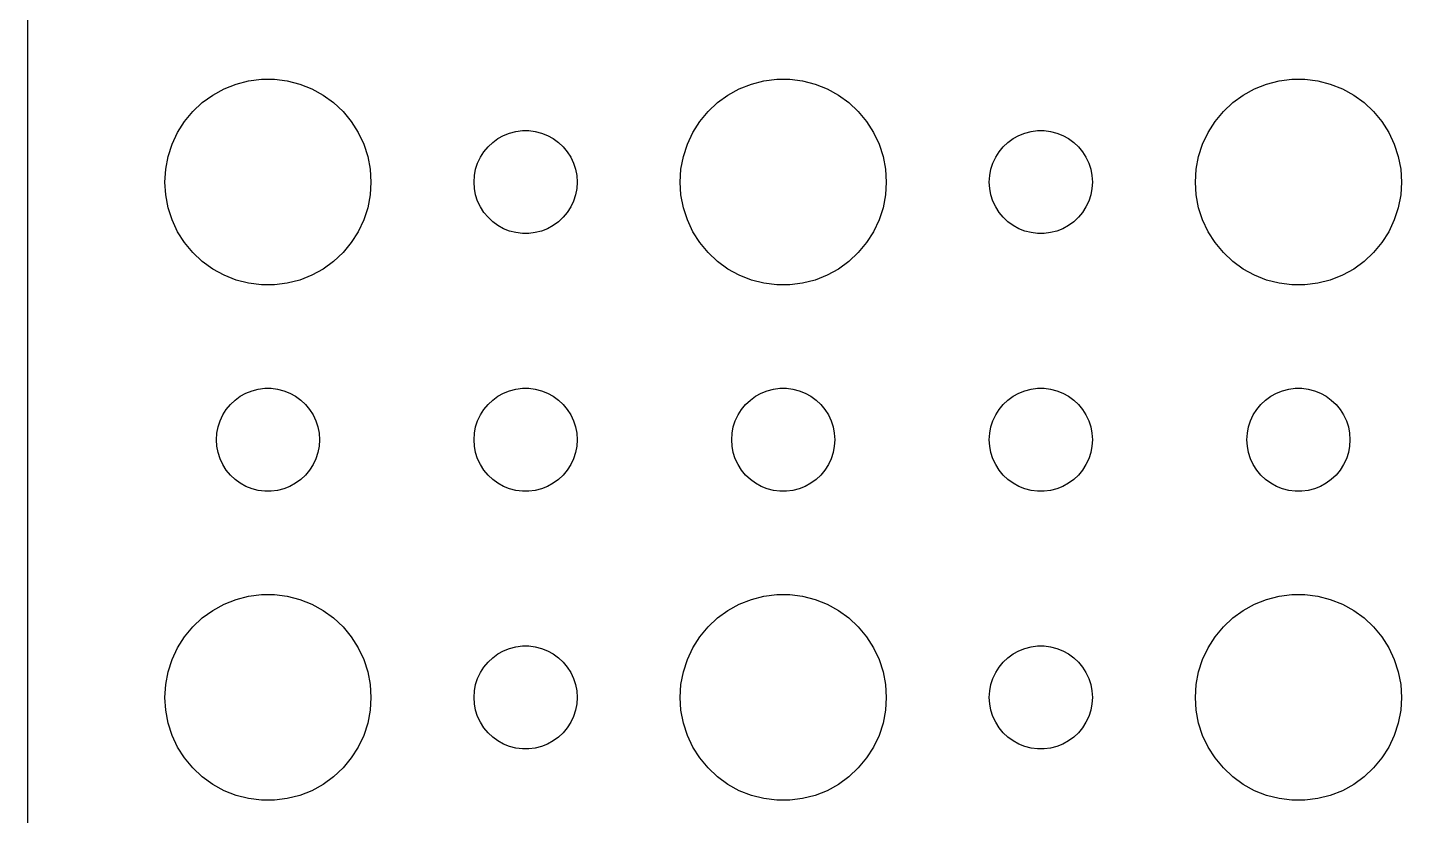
# Model space of a CAD drawing. Header units: metres. Extents: x -90 to 90, y -89 to 89.
# Drawn here: x -89.5 to -49.5, y -25.94 to -3 of the extents above; entities that cross this region are included whole.
import ezdxf

# ---------------------------------------------------------------- set-up
doc = ezdxf.new("R2010")
doc.units = ezdxf.units.M

msp = doc.modelspace()

# ---------------------------------------------------------------- linework, layer by layer
for p, q in [((-89.5, 84.5), (-89.5, -84.5)), ((-84.1075, -4.96701), (-83.7773, -4.78551)), ((-83.7773, -4.78551), (-83.427, -4.64682)), ((-83.427, -4.64682), (-83.0621, -4.55313)), ((-83.0621, -4.55313), (-82.6884, -4.50591)), ((-82.6884, -4.50591), (-82.3116, -4.50591)), ((-82.3116, -4.50591), (-81.9379, -4.55313)), ((-81.9379, -4.55313), (-81.573, -4.64682)), ((-81.573, -4.64682), (-81.2227, -4.78551)), ((-81.2227, -4.78551), (-80.8925, -4.96701)), ((-69.1075, -4.96701), (-68.7773, -4.78551)), ((-68.7773, -4.78551), (-68.427, -4.64682)), ((-68.427, -4.64682), (-68.0621, -4.55313)), ((-68.0621, -4.55313), (-67.6884, -4.50591)), ((-67.6884, -4.50591), (-67.3116, -4.50591)), ((-67.3116, -4.50591), (-66.9379, -4.55313)), ((-66.9379, -4.55313), (-66.573, -4.64682)), ((-66.573, -4.64682), (-66.2227, -4.78551)), ((-66.2227, -4.78551), (-65.8925, -4.96701)), ((-54.1075, -4.96701), (-53.7773, -4.78551)), ((-53.7773, -4.78551), (-53.427, -4.64682)), ((-53.427, -4.64682), (-53.0621, -4.55313)), ((-53.0621, -4.55313), (-52.6884, -4.50591)), ((-52.6884, -4.50591), (-52.3116, -4.50591)), ((-52.3116, -4.50591), (-51.9379, -4.55313)), ((-51.9379, -4.55313), (-51.5729, -4.64682)), ((-51.5729, -4.64682), (-51.2227, -4.78551)), ((-51.2227, -4.78551), (-50.8925, -4.96701)), ((-84.6869, -5.44635), (-84.4123, -5.18845)), ((-84.4123, -5.18845), (-84.1075, -4.96701)), ((-80.8925, -4.96701), (-80.5877, -5.18845)), ((-80.5877, -5.18845), (-80.3131, -5.44635)), ((-69.6869, -5.44635), (-69.4123, -5.18845)), ((-69.4123, -5.18845), (-69.1075, -4.96701)), ((-65.8925, -4.96701), (-65.5877, -5.18845)), ((-65.5877, -5.18845), (-65.3131, -5.44635)), ((-54.6869, -5.44635), (-54.4123, -5.18845)), ((-54.4123, -5.18845), (-54.1075, -4.96701)), ((-50.8925, -4.96701), (-50.5877, -5.18845)), ((-50.5877, -5.18845), (-50.3131, -5.44635)), ((-84.927, -5.73663), (-84.6869, -5.44635)), ((-80.3131, -5.44635), (-80.073, -5.73663)), ((-69.927, -5.73663), (-69.6869, -5.44635)), ((-65.3131, -5.44635), (-65.073, -5.73663)), ((-54.927, -5.73663), (-54.6869, -5.44635)), ((-50.3131, -5.44635), (-50.0729, -5.73663)), ((-85.1289, -6.05473), (-84.927, -5.73663)), ((-80.073, -5.73663), (-79.8711, -6.05473)), ((-70.1289, -6.05473), (-69.927, -5.73663)), ((-65.073, -5.73663), (-64.8711, -6.05473)), ((-55.1289, -6.05473), (-54.927, -5.73663)), ((-50.0729, -5.73663), (-49.8711, -6.05473)), ((-85.4057, -6.75392), (-85.2893, -6.39561)), ((-85.2893, -6.39561), (-85.1289, -6.05473)), ((-79.8711, -6.05473), (-79.7107, -6.39561)), ((-79.7107, -6.39561), (-79.5943, -6.75392)), ((-76.0934, -6.47318), (-75.9561, -6.34422)), ((-75.9561, -6.34422), (-75.8037, -6.23351)), ((-75.8037, -6.23351), (-75.6387, -6.14275)), ((-75.6387, -6.14275), (-75.4635, -6.07341)), ((-75.4635, -6.07341), (-75.2811, -6.02657)), ((-75.2811, -6.02657), (-75.0942, -6.00294)), ((-75.0942, -6.00294), (-74.9058, -6.00294)), ((-74.9058, -6.00294), (-74.7189, -6.02657)), ((-74.7189, -6.02657), (-74.5365, -6.07341)), ((-74.5365, -6.07341), (-74.3613, -6.14275)), ((-74.3613, -6.14275), (-74.1963, -6.23351)), ((-74.1963, -6.23351), (-74.0439, -6.34422)), ((-74.0439, -6.34422), (-73.9065, -6.47318)), ((-70.4057, -6.75392), (-70.2893, -6.39561)), ((-70.2893, -6.39561), (-70.1289, -6.05473)), ((-64.8711, -6.05473), (-64.7107, -6.39561)), ((-64.7107, -6.39561), (-64.5943, -6.75392)), ((-61.0934, -6.47318), (-60.9561, -6.34422)), ((-60.9561, -6.34422), (-60.8037, -6.23351)), ((-60.8037, -6.23351), (-60.6387, -6.14275)), ((-60.6387, -6.14275), (-60.4635, -6.07341)), ((-60.4635, -6.07341), (-60.2811, -6.02657)), ((-60.2811, -6.02657), (-60.0942, -6.00294)), ((-60.0942, -6.00294), (-59.9058, -6.00294)), ((-59.9058, -6.00294), (-59.7189, -6.02657)), ((-59.7189, -6.02657), (-59.5365, -6.07341)), ((-59.5365, -6.07341), (-59.3613, -6.14275)), ((-59.3613, -6.14275), (-59.1963, -6.23351)), ((-59.1963, -6.23351), (-59.0439, -6.34422)), ((-59.0439, -6.34422), (-58.9065, -6.47318)), ((-55.4057, -6.75392), (-55.2893, -6.39561)), ((-55.2893, -6.39561), (-55.1289, -6.05473)), ((-49.8711, -6.05473), (-49.7107, -6.39561)), ((-49.7107, -6.39561), (-49.5942, -6.75392)), ((-85.4763, -7.12399), (-85.4057, -6.75392)), ((-79.5943, -6.75392), (-79.5237, -7.12399)), ((-76.3947, -6.9478), (-76.3145, -6.77736)), ((-76.3145, -6.77736), (-76.2135, -6.61832)), ((-76.2135, -6.61832), (-76.0934, -6.47318)), ((-73.9065, -6.47318), (-73.7865, -6.61832)), ((-73.7865, -6.61832), (-73.6855, -6.77736)), ((-73.6855, -6.77736), (-73.6053, -6.9478)), ((-70.4763, -7.12399), (-70.4057, -6.75392)), ((-64.5943, -6.75392), (-64.5237, -7.12399)), ((-61.3947, -6.9478), (-61.3145, -6.77736)), ((-61.3145, -6.77736), (-61.2135, -6.61832)), ((-61.2135, -6.61832), (-61.0934, -6.47318)), ((-58.9065, -6.47318), (-58.7865, -6.61832)), ((-58.7865, -6.61832), (-58.6855, -6.77736)), ((-58.6855, -6.77736), (-58.6053, -6.9478)), ((-55.4763, -7.12399), (-55.4057, -6.75392)), ((-49.5942, -6.75392), (-49.5237, -7.12399)), ((-85.5, -7.5), (-85.4763, -7.12399)), ((-79.5237, -7.12399), (-79.5, -7.5)), ((-76.4882, -7.312), (-76.4529, -7.12695)), ((-76.4529, -7.12695), (-76.3947, -6.9478)), ((-73.6053, -6.9478), (-73.5471, -7.12695)), ((-73.5471, -7.12695), (-73.5118, -7.312)), ((-70.5, -7.5), (-70.4763, -7.12399)), ((-64.5237, -7.12399), (-64.5, -7.5)), ((-61.4882, -7.312), (-61.4529, -7.12695)), ((-61.4529, -7.12695), (-61.3947, -6.9478)), ((-58.6053, -6.9478), (-58.5471, -7.12695)), ((-58.5471, -7.12695), (-58.5118, -7.312)), ((-55.5, -7.5), (-55.4763, -7.12399)), ((-49.5237, -7.12399), (-49.5, -7.5)), ((-85.4763, -7.87599), (-85.5, -7.5)), ((-79.5, -7.5), (-79.5237, -7.87599)), ((-76.5, -7.5), (-76.4882, -7.312)), ((-76.4882, -7.68799), (-76.5, -7.5)), ((-73.5118, -7.312), (-73.5, -7.5)), ((-73.5, -7.5), (-73.5118, -7.68799)), ((-70.4763, -7.87599), (-70.5, -7.5)), ((-64.5, -7.5), (-64.5237, -7.87599)), ((-61.5, -7.5), (-61.4882, -7.312)), ((-61.4882, -7.68799), (-61.5, -7.5)), ((-58.5118, -7.312), (-58.5, -7.5)), ((-58.5, -7.5), (-58.5118, -7.68799)), ((-55.4763, -7.87599), (-55.5, -7.5)), ((-49.5, -7.5), (-49.5237, -7.87599)), ((-85.4057, -8.24606), (-85.4763, -7.87599)), ((-79.5237, -7.87599), (-79.5943, -8.24606)), ((-76.4529, -7.87303), (-76.4882, -7.68799)), ((-76.3947, -8.05219), (-76.4529, -7.87303)), ((-73.5471, -7.87303), (-73.6053, -8.05219)), ((-73.5118, -7.68799), (-73.5471, -7.87303)), ((-70.4057, -8.24606), (-70.4763, -7.87599)), ((-64.5237, -7.87599), (-64.5943, -8.24606)), ((-61.4529, -7.87303), (-61.4882, -7.68799)), ((-61.3947, -8.05219), (-61.4529, -7.87303)), ((-58.5471, -7.87303), (-58.6053, -8.05219)), ((-58.5118, -7.68799), (-58.5471, -7.87303)), ((-55.4057, -8.24606), (-55.4763, -7.87599)), ((-49.5237, -7.87599), (-49.5942, -8.24606)), ((-85.2893, -8.60437), (-85.4057, -8.24606)), ((-79.5943, -8.24606), (-79.7107, -8.60437)), ((-76.3145, -8.22263), (-76.3947, -8.05219)), ((-76.2135, -8.38167), (-76.3145, -8.22263)), ((-76.0934, -8.52681), (-76.2135, -8.38167)), ((-73.7865, -8.38167), (-73.9065, -8.52681)), ((-73.6855, -8.22263), (-73.7865, -8.38167)), ((-73.6053, -8.05219), (-73.6855, -8.22263)), ((-70.2893, -8.60437), (-70.4057, -8.24606)), ((-64.5943, -8.24606), (-64.7107, -8.60437)), ((-61.3145, -8.22263), (-61.3947, -8.05219)), ((-61.2135, -8.38167), (-61.3145, -8.22263)), ((-61.0934, -8.52681), (-61.2135, -8.38167)), ((-58.7865, -8.38167), (-58.9065, -8.52681)), ((-58.6855, -8.22263), (-58.7865, -8.38167)), ((-58.6053, -8.05219), (-58.6855, -8.22263)), ((-55.2893, -8.60437), (-55.4057, -8.24606)), ((-49.5942, -8.24606), (-49.7107, -8.60437)), ((-85.1289, -8.94525), (-85.2893, -8.60437)), ((-79.7107, -8.60437), (-79.8711, -8.94525)), ((-75.9561, -8.65576), (-76.0934, -8.52681)), ((-75.8037, -8.76648), (-75.9561, -8.65576)), ((-75.6387, -8.85724), (-75.8037, -8.76648)), ((-74.1963, -8.76648), (-74.3613, -8.85724)), ((-74.0439, -8.65576), (-74.1963, -8.76648)), ((-73.9065, -8.52681), (-74.0439, -8.65576)), ((-70.1289, -8.94525), (-70.2893, -8.60437)), ((-64.7107, -8.60437), (-64.8711, -8.94525)), ((-60.9561, -8.65576), (-61.0934, -8.52681)), ((-60.8037, -8.76648), (-60.9561, -8.65576)), ((-60.6387, -8.85724), (-60.8037, -8.76648)), ((-59.1963, -8.76648), (-59.3613, -8.85724)), ((-59.0439, -8.65576), (-59.1963, -8.76648)), ((-58.9065, -8.52681), (-59.0439, -8.65576)), ((-55.1289, -8.94525), (-55.2893, -8.60437)), ((-49.7107, -8.60437), (-49.8711, -8.94525)), ((-84.927, -9.26335), (-85.1289, -8.94525)), ((-79.8711, -8.94525), (-80.073, -9.26335)), ((-75.4635, -8.92657), (-75.6387, -8.85724)), ((-75.2811, -8.97342), (-75.4635, -8.92657)), ((-75.0942, -8.99704), (-75.2811, -8.97342)), ((-74.9058, -8.99704), (-75.0942, -8.99704)), ((-74.7189, -8.97342), (-74.9058, -8.99704)), ((-74.5365, -8.92657), (-74.7189, -8.97342)), ((-74.3613, -8.85724), (-74.5365, -8.92657)), ((-69.927, -9.26335), (-70.1289, -8.94525)), ((-64.8711, -8.94525), (-65.073, -9.26335)), ((-60.4635, -8.92657), (-60.6387, -8.85724)), ((-60.2811, -8.97342), (-60.4635, -8.92657)), ((-60.0942, -8.99704), (-60.2811, -8.97342)), ((-59.9058, -8.99704), (-60.0942, -8.99704)), ((-59.7189, -8.97342), (-59.9058, -8.99704)), ((-59.5365, -8.92657), (-59.7189, -8.97342)), ((-59.3613, -8.85724), (-59.5365, -8.92657)), ((-54.927, -9.26335), (-55.1289, -8.94525)), ((-49.8711, -8.94525), (-50.0729, -9.26335)), ((-84.6869, -9.55363), (-84.927, -9.26335)), ((-84.4123, -9.81154), (-84.6869, -9.55363)), ((-80.3131, -9.55363), (-80.5877, -9.81154)), ((-80.073, -9.26335), (-80.3131, -9.55363)), ((-69.6869, -9.55363), (-69.927, -9.26335)), ((-69.4123, -9.81154), (-69.6869, -9.55363)), ((-65.3131, -9.55363), (-65.5877, -9.81154)), ((-65.073, -9.26335), (-65.3131, -9.55363)), ((-54.6869, -9.55363), (-54.927, -9.26335)), ((-54.4123, -9.81154), (-54.6869, -9.55363)), ((-50.3131, -9.55363), (-50.5877, -9.81154)), ((-50.0729, -9.26335), (-50.3131, -9.55363)), ((-84.1075, -10.033), (-84.4123, -9.81154)), ((-80.5877, -9.81154), (-80.8925, -10.033)), ((-69.1075, -10.033), (-69.4123, -9.81154)), ((-65.5877, -9.81154), (-65.8925, -10.033)), ((-54.1075, -10.033), (-54.4123, -9.81154)), ((-50.5877, -9.81154), (-50.8925, -10.033)), ((-83.7773, -10.2145), (-84.1075, -10.033)), ((-83.427, -10.3532), (-83.7773, -10.2145)), ((-83.0621, -10.4469), (-83.427, -10.3532)), ((-81.573, -10.3532), (-81.9379, -10.4469)), ((-81.2227, -10.2145), (-81.573, -10.3532)), ((-80.8925, -10.033), (-81.2227, -10.2145)), ((-68.7773, -10.2145), (-69.1075, -10.033)), ((-68.427, -10.3532), (-68.7773, -10.2145)), ((-68.0621, -10.4469), (-68.427, -10.3532)), ((-66.573, -10.3532), (-66.9379, -10.4469)), ((-66.2227, -10.2145), (-66.573, -10.3532)), ((-65.8925, -10.033), (-66.2227, -10.2145)), ((-53.7773, -10.2145), (-54.1075, -10.033)), ((-53.427, -10.3532), (-53.7773, -10.2145)), ((-53.0621, -10.4469), (-53.427, -10.3532)), ((-51.5729, -10.3532), (-51.9379, -10.4469)), ((-51.2227, -10.2145), (-51.5729, -10.3532)), ((-50.8925, -10.033), (-51.2227, -10.2145)), ((-82.6884, -10.4941), (-83.0621, -10.4469)), ((-82.3116, -10.4941), (-82.6884, -10.4941)), ((-81.9379, -10.4469), (-82.3116, -10.4941)), ((-67.6884, -10.4941), (-68.0621, -10.4469)), ((-67.3116, -10.4941), (-67.6884, -10.4941)), ((-66.9379, -10.4469), (-67.3116, -10.4941)), ((-52.6884, -10.4941), (-53.0621, -10.4469)), ((-52.3116, -10.4941), (-52.6884, -10.4941)), ((-51.9379, -10.4469), (-52.3116, -10.4941)), ((-83.1387, -13.6427), (-82.9635, -13.5734)), ((-82.9635, -13.5734), (-82.7811, -13.5266)), ((-82.7811, -13.5266), (-82.5942, -13.5029)), ((-82.5942, -13.5029), (-82.4058, -13.5029)), ((-82.4058, -13.5029), (-82.2189, -13.5266)), ((-82.2189, -13.5266), (-82.0365, -13.5734)), ((-82.0365, -13.5734), (-81.8613, -13.6427)), ((-75.6387, -13.6427), (-75.4635, -13.5734)), ((-75.4635, -13.5734), (-75.2811, -13.5266)), ((-75.2811, -13.5266), (-75.0942, -13.5029)), ((-75.0942, -13.5029), (-74.9058, -13.5029)), ((-74.9058, -13.5029), (-74.7189, -13.5266)), ((-74.7189, -13.5266), (-74.5365, -13.5734)), ((-74.5365, -13.5734), (-74.3613, -13.6427)), ((-68.1387, -13.6427), (-67.9635, -13.5734)), ((-67.9635, -13.5734), (-67.7811, -13.5266)), ((-67.7811, -13.5266), (-67.5942, -13.5029)), ((-67.5942, -13.5029), (-67.4058, -13.5029)), ((-67.4058, -13.5029), (-67.2189, -13.5266)), ((-67.2189, -13.5266), (-67.0365, -13.5734)), ((-67.0365, -13.5734), (-66.8613, -13.6427)), ((-60.6387, -13.6427), (-60.4635, -13.5734)), ((-60.4635, -13.5734), (-60.2811, -13.5266)), ((-60.2811, -13.5266), (-60.0942, -13.5029)), ((-60.0942, -13.5029), (-59.9058, -13.5029)), ((-59.9058, -13.5029), (-59.7189, -13.5266)), ((-59.7189, -13.5266), (-59.5365, -13.5734)), ((-59.5365, -13.5734), (-59.3613, -13.6427)), ((-53.1387, -13.6427), (-52.9635, -13.5734)), ((-52.9635, -13.5734), (-52.7811, -13.5266)), ((-52.7811, -13.5266), (-52.5942, -13.5029)), ((-52.5942, -13.5029), (-52.4058, -13.5029)), ((-52.4058, -13.5029), (-52.2189, -13.5266)), ((-52.2189, -13.5266), (-52.0365, -13.5734)), ((-52.0365, -13.5734), (-51.8613, -13.6427)), ((-83.7135, -14.1183), (-83.5934, -13.9732)), ((-83.5934, -13.9732), (-83.4561, -13.8442)), ((-83.4561, -13.8442), (-83.3037, -13.7335)), ((-83.3037, -13.7335), (-83.1387, -13.6427)), ((-81.8613, -13.6427), (-81.6963, -13.7335)), ((-81.6963, -13.7335), (-81.5439, -13.8442)), ((-81.5439, -13.8442), (-81.4065, -13.9732)), ((-81.4065, -13.9732), (-81.2865, -14.1183)), ((-76.2135, -14.1183), (-76.0934, -13.9732)), ((-76.0934, -13.9732), (-75.9561, -13.8442)), ((-75.9561, -13.8442), (-75.8037, -13.7335)), ((-75.8037, -13.7335), (-75.6387, -13.6427)), ((-74.3613, -13.6427), (-74.1963, -13.7335)), ((-74.1963, -13.7335), (-74.0439, -13.8442)), ((-74.0439, -13.8442), (-73.9065, -13.9732)), ((-73.9065, -13.9732), (-73.7865, -14.1183)), ((-68.7135, -14.1183), (-68.5934, -13.9732)), ((-68.5934, -13.9732), (-68.4561, -13.8442)), ((-68.4561, -13.8442), (-68.3037, -13.7335)), ((-68.3037, -13.7335), (-68.1387, -13.6427)), ((-66.8613, -13.6427), (-66.6963, -13.7335)), ((-66.6963, -13.7335), (-66.5439, -13.8442)), ((-66.5439, -13.8442), (-66.4065, -13.9732)), ((-66.4065, -13.9732), (-66.2865, -14.1183)), ((-61.2135, -14.1183), (-61.0934, -13.9732)), ((-61.0934, -13.9732), (-60.9561, -13.8442)), ((-60.9561, -13.8442), (-60.8037, -13.7335)), ((-60.8037, -13.7335), (-60.6387, -13.6427)), ((-59.3613, -13.6427), (-59.1963, -13.7335)), ((-59.1963, -13.7335), (-59.0439, -13.8442)), ((-59.0439, -13.8442), (-58.9065, -13.9732)), ((-58.9065, -13.9732), (-58.7865, -14.1183)), ((-53.7135, -14.1183), (-53.5934, -13.9732)), ((-53.5934, -13.9732), (-53.4561, -13.8442)), ((-53.4561, -13.8442), (-53.3037, -13.7335)), ((-53.3037, -13.7335), (-53.1387, -13.6427)), ((-51.8613, -13.6427), (-51.6963, -13.7335)), ((-51.6963, -13.7335), (-51.5439, -13.8442)), ((-51.5439, -13.8442), (-51.4065, -13.9732)), ((-51.4065, -13.9732), (-51.2865, -14.1183)), ((-83.8947, -14.4478), (-83.8145, -14.2774)), ((-83.8145, -14.2774), (-83.7135, -14.1183)), ((-81.2865, -14.1183), (-81.1855, -14.2774)), ((-81.1855, -14.2774), (-81.1053, -14.4478)), ((-76.3947, -14.4478), (-76.3145, -14.2774)), ((-76.3145, -14.2774), (-76.2135, -14.1183)), ((-73.7865, -14.1183), (-73.6855, -14.2774)), ((-73.6855, -14.2774), (-73.6053, -14.4478)), ((-68.8947, -14.4478), (-68.8145, -14.2774)), ((-68.8145, -14.2774), (-68.7135, -14.1183)), ((-66.2865, -14.1183), (-66.1855, -14.2774)), ((-66.1855, -14.2774), (-66.1053, -14.4478)), ((-61.3947, -14.4478), (-61.3145, -14.2774)), ((-61.3145, -14.2774), (-61.2135, -14.1183)), ((-58.7865, -14.1183), (-58.6855, -14.2774)), ((-58.6855, -14.2774), (-58.6053, -14.4478)), ((-53.8947, -14.4478), (-53.8145, -14.2774)), ((-53.8145, -14.2774), (-53.7135, -14.1183)), ((-51.2865, -14.1183), (-51.1855, -14.2774)), ((-51.1855, -14.2774), (-51.1053, -14.4478)), ((-83.9882, -14.812), (-83.9529, -14.627)), ((-83.9529, -14.627), (-83.8947, -14.4478)), ((-81.1053, -14.4478), (-81.0471, -14.627)), ((-81.0471, -14.627), (-81.0118, -14.812)), ((-76.4882, -14.812), (-76.4529, -14.627)), ((-76.4529, -14.627), (-76.3947, -14.4478)), ((-73.6053, -14.4478), (-73.5471, -14.627)), ((-73.5471, -14.627), (-73.5118, -14.812)), ((-68.9882, -14.812), (-68.9529, -14.627)), ((-68.9529, -14.627), (-68.8947, -14.4478)), ((-66.1053, -14.4478), (-66.0471, -14.627)), ((-66.0471, -14.627), (-66.0118, -14.812)), ((-61.4882, -14.812), (-61.4529, -14.627)), ((-61.4529, -14.627), (-61.3947, -14.4478)), ((-58.6053, -14.4478), (-58.5471, -14.627)), ((-58.5471, -14.627), (-58.5118, -14.812)), ((-53.9882, -14.812), (-53.9529, -14.627)), ((-53.9529, -14.627), (-53.8947, -14.4478)), ((-51.1053, -14.4478), (-51.0471, -14.627)), ((-51.0471, -14.627), (-51.0118, -14.812)), ((-84, -15), (-83.9882, -14.812)), ((-83.9882, -15.188), (-84, -15)), ((-83.9529, -15.373), (-83.9882, -15.188)), ((-81.0118, -15.188), (-81.0471, -15.373)), ((-81.0118, -14.812), (-81, -15)), ((-81, -15), (-81.0118, -15.188)), ((-76.5, -15), (-76.4882, -14.812)), ((-76.4882, -15.188), (-76.5, -15)), ((-76.4529, -15.373), (-76.4882, -15.188)), ((-73.5118, -15.188), (-73.5471, -15.373)), ((-73.5118, -14.812), (-73.5, -15)), ((-73.5, -15), (-73.5118, -15.188)), ((-69, -15), (-68.9882, -14.812)), ((-68.9882, -15.188), (-69, -15)), ((-68.9529, -15.373), (-68.9882, -15.188)), ((-66.0118, -15.188), (-66.0471, -15.373)), ((-66.0118, -14.812), (-66, -15)), ((-66, -15), (-66.0118, -15.188)), ((-61.5, -15), (-61.4882, -14.812)), ((-61.4882, -15.188), (-61.5, -15)), ((-61.4529, -15.373), (-61.4882, -15.188)), ((-58.5118, -15.188), (-58.5471, -15.373)), ((-58.5118, -14.812), (-58.5, -15)), ((-58.5, -15), (-58.5118, -15.188)), ((-54, -15), (-53.9882, -14.812)), ((-53.9882, -15.188), (-54, -15)), ((-53.9529, -15.373), (-53.9882, -15.188)), ((-51.0118, -15.188), (-51.0471, -15.373)), ((-51.0118, -14.812), (-51, -15)), ((-51, -15), (-51.0118, -15.188)), ((-83.8947, -15.5522), (-83.9529, -15.373)), ((-83.8145, -15.7226), (-83.8947, -15.5522)), ((-81.1053, -15.5522), (-81.1855, -15.7226)), ((-81.0471, -15.373), (-81.1053, -15.5522)), ((-76.3947, -15.5522), (-76.4529, -15.373)), ((-76.3145, -15.7226), (-76.3947, -15.5522)), ((-73.6053, -15.5522), (-73.6855, -15.7226)), ((-73.5471, -15.373), (-73.6053, -15.5522)), ((-68.8947, -15.5522), (-68.9529, -15.373)), ((-68.8145, -15.7226), (-68.8947, -15.5522)), ((-66.1053, -15.5522), (-66.1855, -15.7226)), ((-66.0471, -15.373), (-66.1053, -15.5522)), ((-61.3947, -15.5522), (-61.4529, -15.373)), ((-61.3145, -15.7226), (-61.3947, -15.5522)), ((-58.6053, -15.5522), (-58.6855, -15.7226)), ((-58.5471, -15.373), (-58.6053, -15.5522)), ((-53.8947, -15.5522), (-53.9529, -15.373)), ((-53.8145, -15.7226), (-53.8947, -15.5522)), ((-51.1053, -15.5522), (-51.1855, -15.7226)), ((-51.0471, -15.373), (-51.1053, -15.5522)), ((-83.7135, -15.8817), (-83.8145, -15.7226)), ((-83.5934, -16.0268), (-83.7135, -15.8817)), ((-81.2865, -15.8817), (-81.4065, -16.0268)), ((-81.1855, -15.7226), (-81.2865, -15.8817)), ((-76.2135, -15.8817), (-76.3145, -15.7226)), ((-76.0934, -16.0268), (-76.2135, -15.8817)), ((-73.7865, -15.8817), (-73.9065, -16.0268)), ((-73.6855, -15.7226), (-73.7865, -15.8817)), ((-68.7135, -15.8817), (-68.8145, -15.7226)), ((-68.5934, -16.0268), (-68.7135, -15.8817)), ((-66.2865, -15.8817), (-66.4065, -16.0268)), ((-66.1855, -15.7226), (-66.2865, -15.8817)), ((-61.2135, -15.8817), (-61.3145, -15.7226)), ((-61.0934, -16.0268), (-61.2135, -15.8817)), ((-58.7865, -15.8817), (-58.9065, -16.0268)), ((-58.6855, -15.7226), (-58.7865, -15.8817)), ((-53.7135, -15.8817), (-53.8145, -15.7226)), ((-53.5934, -16.0268), (-53.7135, -15.8817)), ((-51.2865, -15.8817), (-51.4065, -16.0268)), ((-51.1855, -15.7226), (-51.2865, -15.8817)), ((-83.4561, -16.1558), (-83.5934, -16.0268)), ((-83.3037, -16.2665), (-83.4561, -16.1558)), ((-83.1387, -16.3572), (-83.3037, -16.2665)), ((-82.9635, -16.4266), (-83.1387, -16.3572)), ((-81.8613, -16.3572), (-82.0365, -16.4266)), ((-81.6963, -16.2665), (-81.8613, -16.3572)), ((-81.5439, -16.1558), (-81.6963, -16.2665)), ((-81.4065, -16.0268), (-81.5439, -16.1558)), ((-75.9561, -16.1558), (-76.0934, -16.0268)), ((-75.8037, -16.2665), (-75.9561, -16.1558)), ((-75.6387, -16.3572), (-75.8037, -16.2665)), ((-75.4635, -16.4266), (-75.6387, -16.3572)), ((-74.3613, -16.3572), (-74.5365, -16.4266)), ((-74.1963, -16.2665), (-74.3613, -16.3572)), ((-74.0439, -16.1558), (-74.1963, -16.2665)), ((-73.9065, -16.0268), (-74.0439, -16.1558)), ((-68.4561, -16.1558), (-68.5934, -16.0268)), ((-68.3037, -16.2665), (-68.4561, -16.1558)), ((-68.1387, -16.3572), (-68.3037, -16.2665)), ((-67.9635, -16.4266), (-68.1387, -16.3572)), ((-66.8613, -16.3572), (-67.0365, -16.4266)), ((-66.6963, -16.2665), (-66.8613, -16.3572)), ((-66.5439, -16.1558), (-66.6963, -16.2665)), ((-66.4065, -16.0268), (-66.5439, -16.1558)), ((-60.9561, -16.1558), (-61.0934, -16.0268)), ((-60.8037, -16.2665), (-60.9561, -16.1558)), ((-60.6387, -16.3572), (-60.8037, -16.2665)), ((-60.4635, -16.4266), (-60.6387, -16.3572)), ((-59.3613, -16.3572), (-59.5365, -16.4266)), ((-59.1963, -16.2665), (-59.3613, -16.3572)), ((-59.0439, -16.1558), (-59.1963, -16.2665)), ((-58.9065, -16.0268), (-59.0439, -16.1558)), ((-53.4561, -16.1558), (-53.5934, -16.0268)), ((-53.3037, -16.2665), (-53.4561, -16.1558)), ((-53.1387, -16.3572), (-53.3037, -16.2665)), ((-52.9635, -16.4266), (-53.1387, -16.3572)), ((-51.8613, -16.3572), (-52.0365, -16.4266)), ((-51.6963, -16.2665), (-51.8613, -16.3572)), ((-51.5439, -16.1558), (-51.6963, -16.2665)), ((-51.4065, -16.0268), (-51.5439, -16.1558)), ((-82.7811, -16.4734), (-82.9635, -16.4266)), ((-82.5942, -16.497), (-82.7811, -16.4734)), ((-82.4058, -16.497), (-82.5942, -16.497)), ((-82.2189, -16.4734), (-82.4058, -16.497)), ((-82.0365, -16.4266), (-82.2189, -16.4734)), ((-75.2811, -16.4734), (-75.4635, -16.4266)), ((-75.0942, -16.497), (-75.2811, -16.4734)), ((-74.9058, -16.497), (-75.0942, -16.497)), ((-74.7189, -16.4734), (-74.9058, -16.497)), ((-74.5365, -16.4266), (-74.7189, -16.4734)), ((-67.7811, -16.4734), (-67.9635, -16.4266)), ((-67.5942, -16.497), (-67.7811, -16.4734)), ((-67.4058, -16.497), (-67.5942, -16.497)), ((-67.2189, -16.4734), (-67.4058, -16.497)), ((-67.0365, -16.4266), (-67.2189, -16.4734)), ((-60.2811, -16.4734), (-60.4635, -16.4266)), ((-60.0942, -16.497), (-60.2811, -16.4734)), ((-59.9058, -16.497), (-60.0942, -16.497)), ((-59.7189, -16.4734), (-59.9058, -16.497)), ((-59.5365, -16.4266), (-59.7189, -16.4734)), ((-52.7811, -16.4734), (-52.9635, -16.4266)), ((-52.5942, -16.497), (-52.7811, -16.4734)), ((-52.4058, -16.497), (-52.5942, -16.497)), ((-52.2189, -16.4734), (-52.4058, -16.497)), ((-52.0365, -16.4266), (-52.2189, -16.4734)), ((-83.427, -19.6468), (-83.0621, -19.5531)), ((-83.0621, -19.5531), (-82.6884, -19.5059)), ((-82.6884, -19.5059), (-82.3116, -19.5059)), ((-82.3116, -19.5059), (-81.9379, -19.5531)), ((-81.9379, -19.5531), (-81.573, -19.6468)), ((-68.427, -19.6468), (-68.0621, -19.5531)), ((-68.0621, -19.5531), (-67.6884, -19.5059)), ((-67.6884, -19.5059), (-67.3116, -19.5059)), ((-67.3116, -19.5059), (-66.9379, -19.5531)), ((-66.9379, -19.5531), (-66.573, -19.6468)), ((-53.427, -19.6468), (-53.0621, -19.5531)), ((-53.0621, -19.5531), (-52.6884, -19.5059)), ((-52.6884, -19.5059), (-52.3116, -19.5059)), ((-52.3116, -19.5059), (-51.9379, -19.5531)), ((-51.9379, -19.5531), (-51.5729, -19.6468)), ((-84.4123, -20.1884), (-84.1075, -19.967)), ((-84.1075, -19.967), (-83.7773, -19.7855)), ((-83.7773, -19.7855), (-83.427, -19.6468)), ((-81.573, -19.6468), (-81.2227, -19.7855)), ((-81.2227, -19.7855), (-80.8925, -19.967)), ((-80.8925, -19.967), (-80.5877, -20.1884)), ((-69.4123, -20.1884), (-69.1075, -19.967)), ((-69.1075, -19.967), (-68.7773, -19.7855)), ((-68.7773, -19.7855), (-68.427, -19.6468)), ((-66.573, -19.6468), (-66.2227, -19.7855)), ((-66.2227, -19.7855), (-65.8925, -19.967)), ((-65.8925, -19.967), (-65.5877, -20.1884)), ((-54.4123, -20.1884), (-54.1075, -19.967)), ((-54.1075, -19.967), (-53.7773, -19.7855)), ((-53.7773, -19.7855), (-53.427, -19.6468)), ((-51.5729, -19.6468), (-51.2227, -19.7855)), ((-51.2227, -19.7855), (-50.8925, -19.967)), ((-50.8925, -19.967), (-50.5877, -20.1884)), ((-84.6869, -20.4464), (-84.4123, -20.1884)), ((-80.5877, -20.1884), (-80.3131, -20.4464)), ((-69.6869, -20.4464), (-69.4123, -20.1884)), ((-65.5877, -20.1884), (-65.3131, -20.4464)), ((-54.6869, -20.4464), (-54.4123, -20.1884)), ((-50.5877, -20.1884), (-50.3131, -20.4464)), ((-85.1289, -21.0547), (-84.927, -20.7366)), ((-84.927, -20.7366), (-84.6869, -20.4464)), ((-80.3131, -20.4464), (-80.073, -20.7366)), ((-80.073, -20.7366), (-79.8711, -21.0547)), ((-70.1289, -21.0547), (-69.927, -20.7366)), ((-69.927, -20.7366), (-69.6869, -20.4464)), ((-65.3131, -20.4464), (-65.073, -20.7366)), ((-65.073, -20.7366), (-64.8711, -21.0547)), ((-55.1289, -21.0547), (-54.927, -20.7366)), ((-54.927, -20.7366), (-54.6869, -20.4464)), ((-50.3131, -20.4464), (-50.0729, -20.7366)), ((-50.0729, -20.7366), (-49.8711, -21.0547)), ((-85.2893, -21.3956), (-85.1289, -21.0547)), ((-79.8711, -21.0547), (-79.7107, -21.3956)), ((-75.8037, -21.2335), (-75.6387, -21.1427)), ((-75.6387, -21.1427), (-75.4635, -21.0734)), ((-75.4635, -21.0734), (-75.2811, -21.0266)), ((-75.2811, -21.0266), (-75.0942, -21.003)), ((-75.0942, -21.003), (-74.9058, -21.003)), ((-74.9058, -21.003), (-74.7189, -21.0266)), ((-74.7189, -21.0266), (-74.5365, -21.0734)), ((-74.5365, -21.0734), (-74.3613, -21.1427)), ((-74.3613, -21.1427), (-74.1963, -21.2335)), ((-70.2893, -21.3956), (-70.1289, -21.0547)), ((-64.8711, -21.0547), (-64.7107, -21.3956)), ((-60.8037, -21.2335), (-60.6387, -21.1427)), ((-60.6387, -21.1427), (-60.4635, -21.0734)), ((-60.4635, -21.0734), (-60.2811, -21.0266)), ((-60.2811, -21.0266), (-60.0942, -21.003)), ((-60.0942, -21.003), (-59.9058, -21.003)), ((-59.9058, -21.003), (-59.7189, -21.0266)), ((-59.7189, -21.0266), (-59.5365, -21.0734)), ((-59.5365, -21.0734), (-59.3613, -21.1427)), ((-59.3613, -21.1427), (-59.1963, -21.2335)), ((-55.2893, -21.3956), (-55.1289, -21.0547)), ((-49.8711, -21.0547), (-49.7107, -21.3956)), ((-85.4057, -21.7539), (-85.2893, -21.3956)), ((-79.7107, -21.3956), (-79.5943, -21.7539)), ((-76.2135, -21.6183), (-76.0934, -21.4732)), ((-76.0934, -21.4732), (-75.9561, -21.3442)), ((-75.9561, -21.3442), (-75.8037, -21.2335)), ((-74.1963, -21.2335), (-74.0439, -21.3442)), ((-74.0439, -21.3442), (-73.9065, -21.4732)), ((-73.9065, -21.4732), (-73.7865, -21.6183)), ((-70.4057, -21.7539), (-70.2893, -21.3956)), ((-64.7107, -21.3956), (-64.5943, -21.7539)), ((-61.2135, -21.6183), (-61.0934, -21.4732)), ((-61.0934, -21.4732), (-60.9561, -21.3442)), ((-60.9561, -21.3442), (-60.8037, -21.2335)), ((-59.1963, -21.2335), (-59.0439, -21.3442)), ((-59.0439, -21.3442), (-58.9065, -21.4732)), ((-58.9065, -21.4732), (-58.7865, -21.6183)), ((-55.4057, -21.7539), (-55.2893, -21.3956)), ((-49.7107, -21.3956), (-49.5942, -21.7539)), ((-85.4763, -22.124), (-85.4057, -21.7539)), ((-79.5943, -21.7539), (-79.5237, -22.124)), ((-76.4529, -22.127), (-76.3947, -21.9478)), ((-76.3947, -21.9478), (-76.3145, -21.7774)), ((-76.3145, -21.7774), (-76.2135, -21.6183)), ((-73.7865, -21.6183), (-73.6855, -21.7774)), ((-73.6855, -21.7774), (-73.6053, -21.9478)), ((-73.6053, -21.9478), (-73.5471, -22.127)), ((-70.4763, -22.124), (-70.4057, -21.7539)), ((-64.5943, -21.7539), (-64.5237, -22.124)), ((-61.4529, -22.127), (-61.3947, -21.9478)), ((-61.3947, -21.9478), (-61.3145, -21.7774)), ((-61.3145, -21.7774), (-61.2135, -21.6183)), ((-58.7865, -21.6183), (-58.6855, -21.7774)), ((-58.6855, -21.7774), (-58.6053, -21.9478)), ((-58.6053, -21.9478), (-58.5471, -22.127)), ((-55.4763, -22.124), (-55.4057, -21.7539)), ((-49.5942, -21.7539), (-49.5237, -22.124)), ((-85.5, -22.5), (-85.4763, -22.124)), ((-79.5237, -22.124), (-79.5, -22.5)), ((-76.5, -22.5), (-76.4882, -22.312)), ((-76.4882, -22.312), (-76.4529, -22.127)), ((-73.5471, -22.127), (-73.5118, -22.312)), ((-73.5118, -22.312), (-73.5, -22.5)), ((-70.5, -22.5), (-70.4763, -22.124)), ((-64.5237, -22.124), (-64.5, -22.5)), ((-61.5, -22.5), (-61.4882, -22.312)), ((-61.4882, -22.312), (-61.4529, -22.127)), ((-58.5471, -22.127), (-58.5118, -22.312)), ((-58.5118, -22.312), (-58.5, -22.5)), ((-55.5, -22.5), (-55.4763, -22.124)), ((-49.5237, -22.124), (-49.5, -22.5)), ((-85.4763, -22.876), (-85.5, -22.5)), ((-79.5, -22.5), (-79.5237, -22.876)), ((-76.4882, -22.688), (-76.5, -22.5)), ((-76.4529, -22.873), (-76.4882, -22.688)), ((-73.5118, -22.688), (-73.5471, -22.873)), ((-73.5, -22.5), (-73.5118, -22.688)), ((-70.4763, -22.876), (-70.5, -22.5)), ((-64.5, -22.5), (-64.5237, -22.876)), ((-61.4882, -22.688), (-61.5, -22.5)), ((-61.4529, -22.873), (-61.4882, -22.688)), ((-58.5118, -22.688), (-58.5471, -22.873)), ((-58.5, -22.5), (-58.5118, -22.688)), ((-55.4763, -22.876), (-55.5, -22.5)), ((-49.5, -22.5), (-49.5237, -22.876)), ((-85.4057, -23.2461), (-85.4763, -22.876)), ((-79.5237, -22.876), (-79.5943, -23.2461)), ((-76.3947, -23.0522), (-76.4529, -22.873)), ((-76.3145, -23.2226), (-76.3947, -23.0522)), ((-73.6053, -23.0522), (-73.6855, -23.2226)), ((-73.5471, -22.873), (-73.6053, -23.0522)), ((-70.4057, -23.2461), (-70.4763, -22.876)), ((-64.5237, -22.876), (-64.5943, -23.2461)), ((-61.3947, -23.0522), (-61.4529, -22.873)), ((-61.3145, -23.2226), (-61.3947, -23.0522)), ((-58.6053, -23.0522), (-58.6855, -23.2226)), ((-58.5471, -22.873), (-58.6053, -23.0522)), ((-55.4057, -23.2461), (-55.4763, -22.876)), ((-49.5237, -22.876), (-49.5942, -23.2461)), ((-85.2893, -23.6044), (-85.4057, -23.2461)), ((-79.5943, -23.2461), (-79.7107, -23.6044)), ((-76.2135, -23.3817), (-76.3145, -23.2226)), ((-76.0934, -23.5268), (-76.2135, -23.3817)), ((-75.9561, -23.6558), (-76.0934, -23.5268)), ((-73.9065, -23.5268), (-74.0439, -23.6558)), ((-73.7865, -23.3817), (-73.9065, -23.5268)), ((-73.6855, -23.2226), (-73.7865, -23.3817)), ((-70.2893, -23.6044), (-70.4057, -23.2461)), ((-64.5943, -23.2461), (-64.7107, -23.6044)), ((-61.2135, -23.3817), (-61.3145, -23.2226)), ((-61.0934, -23.5268), (-61.2135, -23.3817)), ((-60.9561, -23.6558), (-61.0934, -23.5268)), ((-58.9065, -23.5268), (-59.0439, -23.6558)), ((-58.7865, -23.3817), (-58.9065, -23.5268)), ((-58.6855, -23.2226), (-58.7865, -23.3817)), ((-55.2893, -23.6044), (-55.4057, -23.2461)), ((-49.5942, -23.2461), (-49.7107, -23.6044)), ((-85.1289, -23.9453), (-85.2893, -23.6044)), ((-84.927, -24.2634), (-85.1289, -23.9453)), ((-79.8711, -23.9453), (-80.073, -24.2634)), ((-79.7107, -23.6044), (-79.8711, -23.9453)), ((-75.8037, -23.7665), (-75.9561, -23.6558)), ((-75.6387, -23.8572), (-75.8037, -23.7665)), ((-75.4635, -23.9266), (-75.6387, -23.8572)), ((-75.2811, -23.9734), (-75.4635, -23.9266)), ((-75.0942, -23.997), (-75.2811, -23.9734)), ((-74.9058, -23.997), (-75.0942, -23.997)), ((-74.7189, -23.9734), (-74.9058, -23.997)), ((-74.5365, -23.9266), (-74.7189, -23.9734)), ((-74.3613, -23.8572), (-74.5365, -23.9266)), ((-74.1963, -23.7665), (-74.3613, -23.8572)), ((-74.0439, -23.6558), (-74.1963, -23.7665)), ((-70.1289, -23.9453), (-70.2893, -23.6044)), ((-69.927, -24.2634), (-70.1289, -23.9453)), ((-64.8711, -23.9453), (-65.073, -24.2634)), ((-64.7107, -23.6044), (-64.8711, -23.9453)), ((-60.8037, -23.7665), (-60.9561, -23.6558)), ((-60.6387, -23.8572), (-60.8037, -23.7665)), ((-60.4635, -23.9266), (-60.6387, -23.8572)), ((-60.2811, -23.9734), (-60.4635, -23.9266)), ((-60.0942, -23.997), (-60.2811, -23.9734)), ((-59.9058, -23.997), (-60.0942, -23.997)), ((-59.7189, -23.9734), (-59.9058, -23.997)), ((-59.5365, -23.9266), (-59.7189, -23.9734)), ((-59.3613, -23.8572), (-59.5365, -23.9266)), ((-59.1963, -23.7665), (-59.3613, -23.8572)), ((-59.0439, -23.6558), (-59.1963, -23.7665)), ((-55.1289, -23.9453), (-55.2893, -23.6044)), ((-54.927, -24.2634), (-55.1289, -23.9453)), ((-49.8711, -23.9453), (-50.0729, -24.2634)), ((-49.7107, -23.6044), (-49.8711, -23.9453)), ((-84.6869, -24.5536), (-84.927, -24.2634)), ((-80.073, -24.2634), (-80.3131, -24.5536)), ((-69.6869, -24.5536), (-69.927, -24.2634)), ((-65.073, -24.2634), (-65.3131, -24.5536)), ((-54.6869, -24.5536), (-54.927, -24.2634)), ((-50.0729, -24.2634), (-50.3131, -24.5536)), ((-84.4123, -24.8115), (-84.6869, -24.5536)), ((-80.3131, -24.5536), (-80.5877, -24.8115)), ((-69.4123, -24.8115), (-69.6869, -24.5536)), ((-65.3131, -24.5536), (-65.5877, -24.8115)), ((-54.4123, -24.8115), (-54.6869, -24.5536)), ((-50.3131, -24.5536), (-50.5877, -24.8115)), ((-84.1075, -25.033), (-84.4123, -24.8115)), ((-83.7773, -25.2145), (-84.1075, -25.033)), ((-80.8925, -25.033), (-81.2227, -25.2145)), ((-80.5877, -24.8115), (-80.8925, -25.033)), ((-69.1075, -25.033), (-69.4123, -24.8115)), ((-68.7773, -25.2145), (-69.1075, -25.033)), ((-65.8925, -25.033), (-66.2227, -25.2145)), ((-65.5877, -24.8115), (-65.8925, -25.033)), ((-54.1075, -25.033), (-54.4123, -24.8115)), ((-53.7773, -25.2145), (-54.1075, -25.033)), ((-50.8925, -25.033), (-51.2227, -25.2145)), ((-50.5877, -24.8115), (-50.8925, -25.033)), ((-83.427, -25.3532), (-83.7773, -25.2145)), ((-83.0621, -25.4469), (-83.427, -25.3532)), ((-82.6884, -25.4941), (-83.0621, -25.4469)), ((-82.3116, -25.4941), (-82.6884, -25.4941)), ((-81.9379, -25.4469), (-82.3116, -25.4941)), ((-81.573, -25.3532), (-81.9379, -25.4469)), ((-81.2227, -25.2145), (-81.573, -25.3532)), ((-68.427, -25.3532), (-68.7773, -25.2145)), ((-68.0621, -25.4469), (-68.427, -25.3532)), ((-67.6884, -25.4941), (-68.0621, -25.4469)), ((-67.3116, -25.4941), (-67.6884, -25.4941)), ((-66.9379, -25.4469), (-67.3116, -25.4941)), ((-66.573, -25.3532), (-66.9379, -25.4469)), ((-66.2227, -25.2145), (-66.573, -25.3532)), ((-53.427, -25.3532), (-53.7773, -25.2145)), ((-53.0621, -25.4469), (-53.427, -25.3532)), ((-52.6884, -25.4941), (-53.0621, -25.4469)), ((-52.3116, -25.4941), (-52.6884, -25.4941)), ((-51.9379, -25.4469), (-52.3116, -25.4941)), ((-51.5729, -25.3532), (-51.9379, -25.4469)), ((-51.2227, -25.2145), (-51.5729, -25.3532))]:
    msp.add_line(p, q)

doc.saveas('drawing.dxf')
